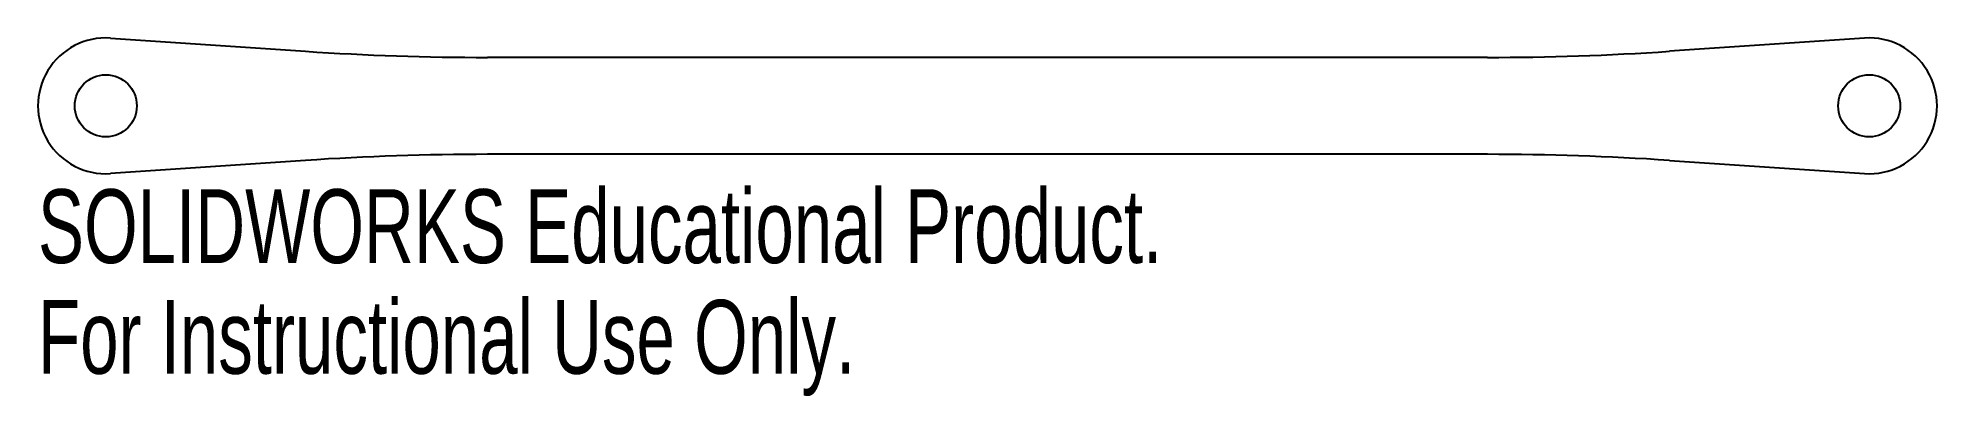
# Model space of a CAD drawing. Header units: inches. Extents: x -2.45 to 2.45, y -0.75 to 0.17.
import ezdxf

# ---------------------------------------------------------------- set-up
doc = ezdxf.new("R2010")
doc.units = ezdxf.units.IN
doc.header["$MEASUREMENT"] = 0
doc.styles.add('SLDTEXTSTYLE0', font='TXT', dxfattribs={"width": 0.7})

msp = doc.modelspace()

# ---------------------------------------------------------------- linework, layer by layer
at = {"color": 7, "linetype": 'Continuous', "lineweight": 25}
for p, q in [((-2.2633, 0.1746), (-1.7594, 0.1407)), ((2.2633, 0.1746), (1.7594, 0.1407)), ((1.2901, 0.125), (-1.2901, 0.125)), ((-1.7594, -0.1407), (-2.2633, -0.1746)), ((1.2901, -0.125), (-1.2901, -0.125)), ((1.7594, -0.1407), (2.2633, -0.1746))]:
    msp.add_line(p, q, dxfattribs=at)
for centre in [(-2.275, 0), (2.275, 0)]:
    msp.add_circle(centre, 0.08, dxfattribs=at)
for centre, radius, start, end in [((-2.275, 0), 0.175, 86.1559, 273.8441), ((2.275, 0), 0.175, 266.1559, 93.8441), ((-1.2901, 7.125), 7, 266.15591, 270), ((1.2901, 7.125), 7, 270, 273.84409), ((-1.2901, -7.125), 7, 90, 93.84409), ((1.2901, -7.125), 7, 86.15591, 90)]:
    msp.add_arc(centre, radius, start, end, dxfattribs=at)

# ---------------------------------------------------------------- texts
at = {"color": 7, "linetype": 'Continuous', "char_height": 0.1903, "attachment_point": 1, "style": 'SLDTEXTSTYLE0'}
for s, insert in [('SOLIDWORKS Educational Product.', (-2.45, -0.2151)), ('For Instructional Use Only.', (-2.45, -0.5006))]:
    msp.add_mtext(s, dxfattribs=dict(at, insert=insert))

doc.saveas('drawing.dxf')
